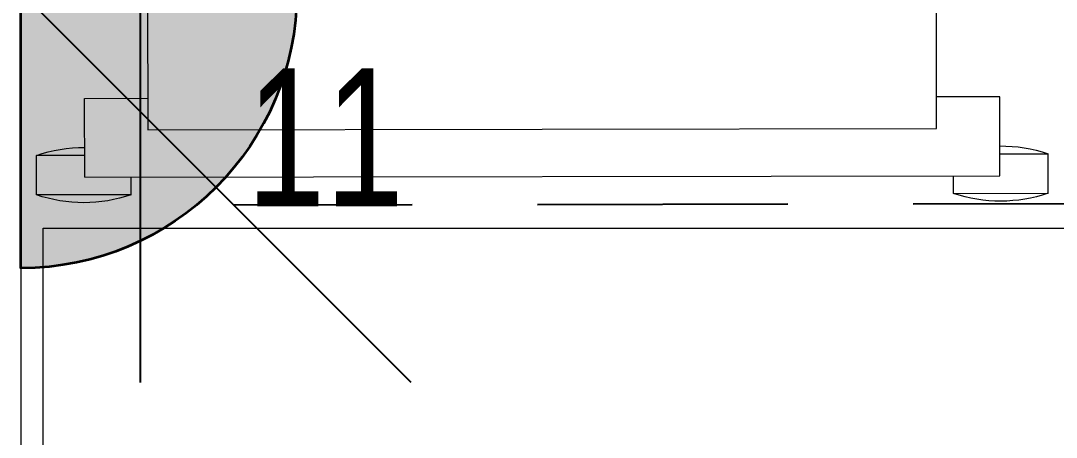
# Model space of a CAD drawing. Header units: inches. Extents: x -12418 to 242017, y -29325 to 19878.
# Drawn here: x 40997 to 41653, y -11979 to -11715 of the extents above; entities that cross this region are included whole.
import ezdxf
from ezdxf.enums import TextEntityAlignment as Align

# ---------------------------------------------------------------- set-up
doc = ezdxf.new("R2010")
doc.units = ezdxf.units.IN
doc.header["$LTSCALE"] = 25
doc.header["$MEASUREMENT"] = 0
doc.linetypes.add('DASHDOT', pattern=[25.4, 12.7, -6.35, 0, -6.35])
doc.linetypes.add('HIDDEN', pattern=[9.525, 6.35, -3.175])
doc.layers.get('0').update_dxf_attribs({"color": 8})
doc.layers.get('Defpoints').update_dxf_attribs({"color": 8})
for name, color, linetype, lineweight in [('00-Ground Floor$0$72_EGR_EQP_TAG', 142, 'Continuous', 5), ('00-Ground Floor$0$LOADING', 253, 'Continuous', 5), ('00-Ground Floor$0$Walls', 251, 'Continuous', 5), ('E-LITE-CLNG-CNDT', 6, 'DASHDOT', 35), ('E-LITE-EXIT-NUMB', 6, 'Continuous', 25), ('E-POWR-FLOR-CNDT', 6, 'HIDDEN', 25), ('E-POWR-WALL @ 100', 4, 'Continuous', 35)]:
    doc.layers.add(name, color=color, linetype=linetype, lineweight=lineweight)
doc.styles.add('00-Ground Floor$0$X3G_ENTITY_257CFD', font='swisscl.ttf', dxfattribs={"height": 200})
doc.styles.add('DC_Simplex', font='SIMPLEX.shx', dxfattribs={"width": 0.7})

# ---------------------------------------------------------------- blocks, each defined once
blk = doc.blocks.new('00-Ground Floor$0$workstation')
at = {"layer": '00-Ground Floor$0$LOADING'}
for p, q in [((2797.299, -990.665, 0), (2797.295, -993.165, 0)), ((2803.299, -990.675, 0), (2797.299, -990.665, 0)), ((2803.299, -990.675, 0), (2803.297, -991.786, 0)), ((2855.414, -990.761, 0), (2855.412, -991.872, 0)), ((2855.414, -990.761, 0), (2861.414, -990.771, 0)), ((2861.414, -990.771, 0), (2861.41, -993.271, 0)), ((2800.355, -991.781, 0), (2800.347, -996.781, 0)), ((2800.355, -991.781, 0), (2858.355, -991.877, 0)), ((2858.355, -991.877, 0), (2858.347, -996.877, 0)), ((2800.353, -993.17, 0), (2797.295, -993.165, 0)), ((2858.353, -993.266, 0), (2861.41, -993.271, 0)), ((2804.249, -1055.787, 0), (2804.35, -994.788, 0)), ((2804.35, -994.788, 0), (2854.35, -994.87, 0)), ((2854.35, -994.87, 0), (2854.249, -1055.87, 0)), ((2800.347, -996.781, 0), (2804.347, -996.788, 0)), ((2858.347, -996.877, 0), (2854.347, -996.87, 0))]:
    blk.add_line(p, q, dxfattribs=at)
for centre, start, end in [((2800.285, -999.42, 0), 70.98047, 108.82976), ((2858.4, -999.516, 0), 70.98047, 108.82976), ((2800.31, -984.42, 0), 250.98047, 270.26174), ((2858.425, -984.516, 0), 269.54848, 288.82976)]:
    blk.add_arc(centre, 9.25, start, end, dxfattribs=at)
blk = doc.blocks.new('00-Ground Floor')
at = {"layer": '00-Ground Floor$0$LOADING', "elevation": 0}
blk.add_lwpolyline([(41861.25, -11846.05), (41861.25, -12776.05), (41011.25, -12776.05), (41011.25, -11846.05), (41861.25, -11846.05)], dxfattribs=at)
at = {"layer": '00-Ground Floor$0$Walls'}
blk.add_line((40997.13, -8847.43, 0), (40997.13, -12867.43, 0), dxfattribs=at)
at = {"layer": '00-Ground Floor$0$LOADING', "xscale": -10, "yscale": 10, "zscale": 10, "rotation": 180}
blk.add_blockref('00-Ground Floor$0$workstation', (13034.07, -21731.53, 0), dxfattribs=at)
at = {"layer": '00-Ground Floor$0$72_EGR_EQP_TAG', "insert": (41190.11, -11744.7, 0), "char_height": 87.473, "attachment_point": 2, "style": '00-Ground Floor$0$X3G_ENTITY_257CFD'}
blk.add_mtext('11', dxfattribs=at)
blk = doc.blocks.new('*U14')
h = blk.add_hatch(color=253)
edge = h.paths.add_edge_path()
edge.add_line((0, -1.75), (0, 1.75))
edge.add_arc((0, 0), 1.75, -90, 90, ccw=False)
blk.add_line((1.75, 0), (3.25, 0))
blk.add_lwpolyline([(0, -1.75, 1), (0, 1.75)], format="xyb", close=True)
at = {"layer": 'Defpoints'}
for p, q in [((2.4749, 2.4749), (0, 0)), ((0.7582, 2.4749), (0.7582, -2.4749)), ((2.4749, -2.4749), (0, 0))]:
    blk.add_line(p, q, dxfattribs=at)
at = {"layer": 'E-LITE-EXIT-NUMB', "style": 'DC_Simplex', "width": 0.7, "flags": 8}
blk.add_attdef('TYPE', text='', height=2, rotation=360, dxfattribs=at).set_placement((-2.682, 5.2383), align=Align.RIGHT)
blk.add_attdef('CIRCUIT', (2.682, 5.2383), '', height=2, rotation=360, dxfattribs=at)

msp = doc.modelspace()

# ---------------------------------------------------------------- linework, layer by layer
at = {"layer": 'E-POWR-FLOR-CNDT', "elevation": 0}
msp.add_lwpolyline([(44733.78, -11948.76), (44632.07, -11847.04, 0.199396), (44578.89, -11825.08), (41132.3, -11831.5)], format="xyb", dxfattribs=at)

# ---------------------------------------------------------------- block references
at = {"layer": 'E-LITE-CLNG-CNDT'}
msp.add_blockref('00-Ground Floor', (0, 0), dxfattribs=at)
at = {"layer": 'E-POWR-WALL @ 100', "xscale": -100, "yscale": 100, "zscale": 100, "rotation": 180}
msp.add_blockref('*U14', (40997.13, -11696.32, 0), dxfattribs=at)

doc.saveas('drawing.dxf')
